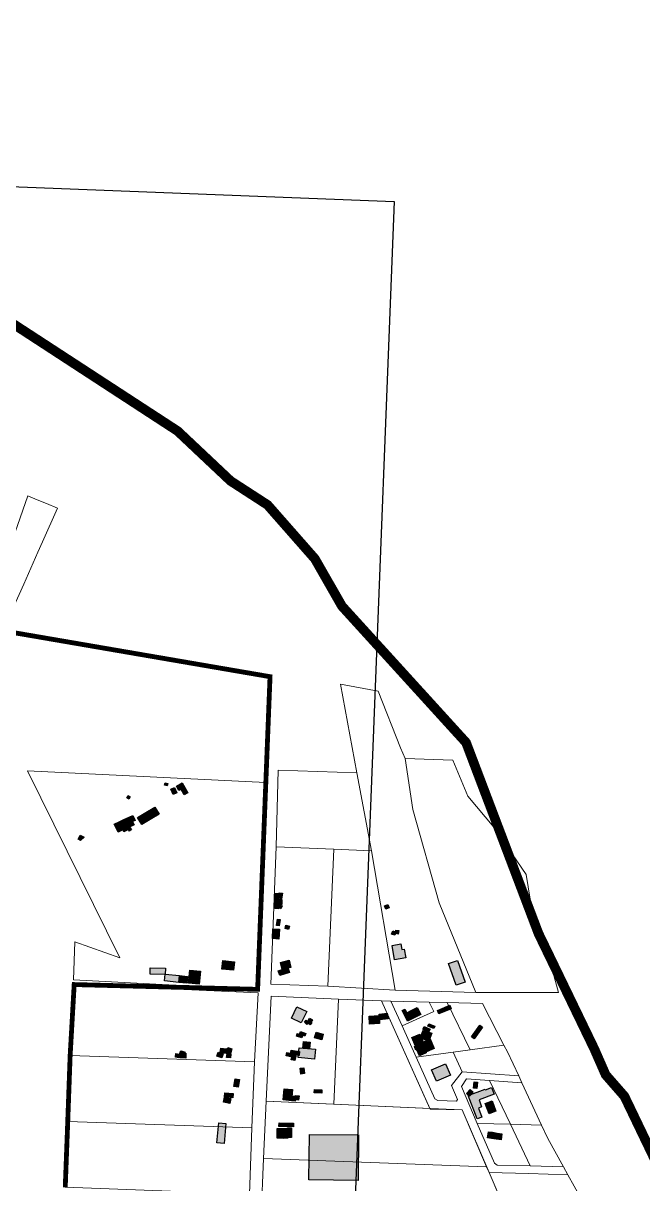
# Model space of a CAD drawing. Header units: millimetres. Extents: x -71 to 10084, y -63 to 6230.
# Drawn here: x 6614 to 7258, y 2720 to 3927 of the extents above; entities that cross this region are included whole.
import ezdxf

# ---------------------------------------------------------------- set-up
doc = ezdxf.new("R2010")
doc.units = ezdxf.units.MM
doc.layers.add('0 Límite subáreas', color=1, linetype='Continuous')
doc.layers.add('Edificaciones Pilar', color=50, linetype='Continuous')
doc.layers.add('01. Manzanas Esc. Urbana', color=254, linetype='Continuous', lineweight=5, true_color=0xcccccc)
doc.layers.add('01. Parcelas Esc. Urbana', color=8, linetype='Continuous', lineweight=5, true_color=0x808080)
doc.layers.add('01. Radios urbanos Esc. Urbana', color=1, linetype='Continuous', true_color=0xff0000)

msp = doc.modelspace()

# ---------------------------------------------------------------- hatches: boundary and pattern name
at = {"layer": 'Edificaciones Pilar', "transparency": 33554559}
for points in [[(6763.8, 3133.7), (6760.9, 3134.5), (6761.6, 3137), (6764.5, 3136.1), (6763.8, 3133.7)], [(6773.8, 3126.6), (6770, 3124.9), (6767.6, 3130.3), (6771.5, 3132), (6773.8, 3126.6)], [(6782.1, 3132.2), (6775.9, 3128.8), (6773.4, 3133.4), (6779.5, 3136.8), (6782.1, 3132.2)], [(6785.2, 3126.6), (6781.3, 3124.4), (6778.2, 3130), (6782.1, 3132.2), (6785.2, 3126.6)], [(6723.8, 3120), (6721.8, 3121.2), (6723.3, 3123.6), (6725.3, 3122.4), (6723.8, 3120)], [(6729.3, 3093.4), (6722.7, 3090.2), (6718.7, 3098.7), (6727.9, 3103.1), (6730.4, 3097.8), (6727.8, 3096.6), (6729.3, 3093.4)], [(6746.1, 3098.7), (6737.5, 3093.5), (6733, 3100.9), (6741.6, 3106.1), (6746.1, 3098.7)], [(6755.3, 3104.3), (6746.1, 3098.7), (6741.6, 3106.1), (6750.8, 3111.7), (6755.3, 3104.3)], [(6717.7, 3087.9), (6712.8, 3085.5), (6708.8, 3094), (6713.7, 3096.4), (6717.7, 3087.9)], [(6723.6, 3088.3), (6718.7, 3085.9), (6713.7, 3096.4), (6718.7, 3098.7), (6723.6, 3088.3)], [(6726.7, 3088.4), (6724.7, 3086.7), (6722.6, 3089.3), (6724.6, 3091), (6726.7, 3088.4)], [(6673.7, 3077.1), (6671.3, 3078.3), (6673.4, 3082.4), (6677.6, 3080.3), (6673.7, 3077.1)], [(6879.5, 3021.7), (6879.4, 3015.5), (6875.9, 3015.6), (6876, 3021.8), (6879.5, 3021.7)], [(6883.7, 3022.1), (6882.7, 3016.3), (6879.2, 3016.9), (6880.2, 3022.7), (6883.7, 3022.1)], [(6879.4, 3015.5), (6879.2, 3006.1), (6875.7, 3006.2), (6875.9, 3015.6), (6879.4, 3015.5)], [(6882.1, 3005.9), (6878.8, 3007.2), (6879.9, 3010.2), (6883.2, 3009), (6882.1, 3005.9)], [(6882.9, 3010.3), (6879.6, 3010.3), (6879.6, 3015.8), (6882.9, 3015.8), (6882.9, 3010.3)], [(6991.1, 3005.5), (6989.7, 3009), (6993, 3010.4), (6994.4, 3006.8), (6991.1, 3005.5)], [(6881.1, 2995), (6880.3, 2988.3), (6877.4, 2988.7), (6878.3, 2995.3), (6881.1, 2995)], [(6880, 2974.5), (6873.1, 2975), (6873.7, 2985.1), (6880.6, 2984.7), (6880, 2974.5)], [(6889.9, 2984.6), (6886.3, 2985.6), (6887.2, 2988.9), (6890.8, 2987.9), (6889.9, 2984.6)], [(7000.4, 2978.4), (6997, 2979.7), (6998.3, 2982.9), (7001.6, 2981.6), (7000.4, 2978.4)], [(7004, 2979.6), (7000.8, 2980.2), (7001.5, 2983.9), (7004.7, 2983.3), (7004, 2979.6)], [(7011.8, 2955), (7000, 2953), (6997.6, 2967.9), (7006.6, 2969.4), (7007.6, 2963.7), (7010.3, 2964.1), (7011.8, 2955)], [(6761.8, 2937.5), (6746, 2937.9), (6746.2, 2944.5), (6762, 2944.1), (6761.8, 2937.5)], [(6832.8, 2942), (6820.7, 2943.3), (6821.7, 2952.1), (6833.8, 2950.8), (6832.8, 2942)], [(6890.9, 2939.9), (6881, 2936.5), (6879.3, 2941.6), (6889.1, 2945), (6890.9, 2939.9)], [(6892.4, 2945), (6883.2, 2942.8), (6881.5, 2950.3), (6890.6, 2952.5), (6892.4, 2945)], [(7073.4, 2929.7), (7064.1, 2926.4), (7056.2, 2949), (7065.5, 2952.3), (7073.4, 2929.7)], [(6776, 2929.5), (6761, 2931.1), (6761.8, 2938.1), (6776.7, 2936.5), (6776, 2929.5)], [(6784.3, 2928.7), (6776, 2929.5), (6776.7, 2936.5), (6785, 2935.7), (6784.3, 2928.7)], [(6797.1, 2927.5), (6785.8, 2928.7), (6787.2, 2942.2), (6798.5, 2941.1), (6797.1, 2927.5)], [(6903.2, 2887.4), (6893.1, 2892.3), (6898.6, 2904), (6908.8, 2899.1), (6903.2, 2887.4)], [(6993.5, 2891.7), (6985, 2890.4), (6984.1, 2896.3), (6992.6, 2897.6), (6993.5, 2891.7)], [(7016.9, 2899.9), (7020.5, 2892.5), (7013.7, 2889.2), (7008.2, 2900.4), (7010.9, 2901.7), (7012.8, 2897.8), (7016.9, 2899.9)], [(7027.4, 2895.9), (7020.5, 2892.5), (7016.9, 2899.9), (7023.8, 2903.2), (7027.4, 2895.9)], [(7046.2, 2896.6), (7044.7, 2900.3), (7057.5, 2905.6), (7059, 2901.9), (7046.2, 2896.6)], [(6908.9, 2885.8), (6906.4, 2888.1), (6908.4, 2890.3), (6910.9, 2887.9), (6908.9, 2885.8)], [(6912.5, 2885.4), (6909.7, 2887.3), (6911.3, 2889.6), (6914.1, 2887.8), (6912.5, 2885.4)], [(6912.8, 2887.4), (6910, 2889.1), (6911.9, 2892.2), (6914.7, 2890.4), (6912.8, 2887.4)], [(6984.6, 2886.6), (6974.1, 2886.1), (6973.7, 2894.4), (6984.2, 2894.9), (6984.6, 2886.6)], [(7040.9, 2881.5), (7034.7, 2883.9), (7035.7, 2886.5), (7041.9, 2884.1), (7040.9, 2881.5)], [(7082.9, 2870.9), (7080.2, 2873), (7088.9, 2884.9), (7091.7, 2882.9), (7082.9, 2870.9)], [(6903.7, 2871.7), (6898.1, 2873.5), (6899, 2876.2), (6904.5, 2874.4), (6903.7, 2871.7)], [(6906.8, 2873.5), (6901.3, 2875.6), (6902.4, 2878.3), (6907.9, 2876.2), (6906.8, 2873.5)], [(6924.4, 2869.7), (6916.9, 2871.8), (6918.5, 2877.6), (6926, 2875.6), (6924.4, 2869.7)], [(7030.3, 2866.9), (7021.8, 2863.3), (7018.1, 2872.1), (7026.6, 2875.7), (7030.3, 2866.9)], [(7026.9, 2871.4), (7030, 2879.9), (7038.9, 2876.7), (7035.9, 2868.2), (7026.9, 2871.4)], [(7035.8, 2877.9), (7029.7, 2880.7), (7031.1, 2883.7), (7037.2, 2880.9), (7035.8, 2877.9)], [(6825, 2855.5), (6818.7, 2856.4), (6819.4, 2861.2), (6825.6, 2860.3), (6825, 2855.5)], [(6829.5, 2855.3), (6825.3, 2856.7), (6826.9, 2861.6), (6831.1, 2860.2), (6829.5, 2855.3)], [(6916.9, 2849.8), (6899.9, 2851.3), (6900.9, 2861.4), (6917.8, 2859.9), (6916.9, 2849.8)], [(6911.7, 2860.5), (6904.8, 2861.1), (6905.4, 2867.9), (6912.3, 2867.2), (6911.7, 2860.5)], [(7033.1, 2856.1), (7026.1, 2853.2), (7023.4, 2859.5), (7022.4, 2859.1), (7020.8, 2862.9), (7028.8, 2866.3), (7033.1, 2856.1)], [(7041.5, 2860.8), (7033.4, 2857.3), (7029.1, 2867), (7037.2, 2870.6), (7041.5, 2860.8)], [(6776, 2851), (6772.3, 2851.6), (6772.9, 2855.5), (6776.7, 2854.8), (6776, 2851)], [(6779.5, 2854.1), (6776.8, 2856.9), (6778.2, 2858.3), (6782.4, 2856.9), (6779.5, 2854.1)], [(6783, 2850.7), (6776.9, 2850.9), (6777, 2855.9), (6783.1, 2855.7), (6783, 2850.7)], [(6820.6, 2850.9), (6815.4, 2852.6), (6816.8, 2856.8), (6821.9, 2855.1), (6820.6, 2850.9)], [(6829.5, 2851), (6825.6, 2851.5), (6826.1, 2855.4), (6830, 2854.9), (6829.5, 2851)], [(6897.1, 2851.1), (6887.5, 2853.2), (6888.3, 2856.7), (6897.9, 2854.6), (6897.1, 2851.1)], [(6900.9, 2853.6), (6892.1, 2854.9), (6892.7, 2858.9), (6901.5, 2857.6), (6900.9, 2853.6)], [(6896.5, 2848.1), (6892.5, 2849), (6893.2, 2852), (6897.1, 2851.1), (6896.5, 2848.1)], [(6906, 2840.7), (6906.6, 2834.6), (6902.7, 2834.2), (6902.1, 2840.3), (6906, 2840.7)], [(7058.2, 2832.9), (7043.7, 2826.6), (7038.5, 2838.5), (7053, 2844.8), (7058.2, 2832.9)], [(6839.1, 2828.4), (6837.4, 2820.4), (6832.9, 2821.3), (6834.5, 2829.3), (6839.1, 2828.4)], [(7086.3, 2825.6), (7085.7, 2819.3), (7082.3, 2819.6), (7082.9, 2826), (7086.3, 2825.6)], [(6823.2, 2810.3), (6823.6, 2814.7), (6832.5, 2813.8), (6832.1, 2809.4), (6823.2, 2810.3)], [(6892.9, 2806.2), (6884.2, 2807.2), (6885.5, 2818.9), (6894.2, 2818), (6892.9, 2806.2)], [(6900.9, 2811.4), (6900.2, 2806.9), (6896.7, 2807.4), (6897.3, 2811.9), (6900.9, 2811.4)], [(6924.5, 2814.2), (6916.7, 2814.5), (6916.8, 2818), (6924.7, 2817.7), (6924.5, 2814.2)], [(7078, 2811.3), (7074.9, 2814.1), (7078.7, 2818.2), (7081.8, 2815.3), (7078, 2811.3)], [(7090.9, 2789.3), (7085.9, 2787.5), (7076.8, 2811.9), (7094.3, 2818.5), (7094.6, 2817.7), (7101.1, 2820.1), (7103.7, 2813.2), (7088, 2807.3), (7090.7, 2800), (7087.4, 2798.7), (7090.9, 2789.3)], [(6828.9, 2803.5), (6822.3, 2804.8), (6823.3, 2810.1), (6830, 2808.8), (6828.9, 2803.5)], [(6896.8, 2805.8), (6892.9, 2806.2), (6893.4, 2811.4), (6897.4, 2811), (6896.8, 2805.8)], [(7105.6, 2795.6), (7098.4, 2792.9), (7094.3, 2803.6), (7101.5, 2806.3), (7105.6, 2795.6)], [(6823, 2762.1), (6815.5, 2762.8), (6817.3, 2783.4), (6824.7, 2782.8), (6823, 2762.1)], [(6885.1, 2777.4), (6885, 2767.3), (6878, 2767.4), (6878.1, 2777.5), (6885.1, 2777.4)], [(6895, 2779.4), (6880, 2779.5), (6880.1, 2783.3), (6895, 2783.1), (6895, 2779.4)], [(6889.1, 2767.4), (6885.1, 2767.3), (6885, 2777.5), (6889, 2777.5), (6889.1, 2767.4)], [(6892.9, 2778.3), (6893.1, 2768.3), (6889.1, 2768.2), (6888.9, 2778.2), (6892.9, 2778.3)], [(6962.2, 2723.6), (6911.2, 2724.1), (6911.6, 2771.3), (6962.6, 2770.8), (6962.2, 2723.6)], [(7101.1, 2767.3), (7096.8, 2767.9), (7097.8, 2774.2), (7102.1, 2773.6), (7101.1, 2767.3)], [(7105.8, 2766.5), (7101.1, 2767.3), (7102.1, 2773.6), (7106.7, 2772.8), (7105.8, 2766.5)], [(7110.9, 2765.7), (7105.8, 2766.5), (7106.7, 2772.8), (7111.8, 2772.1), (7110.9, 2765.7)]]:
    msp.add_hatch(color=256, dxfattribs=at).paths.add_polyline_path(points, flags=0)

# ---------------------------------------------------------------- linework, layer by layer
at = {"layer": '0 Límite subáreas', "linetype": 'Continuous'}
msp.add_lwpolyline([(6103.3, 2706.9), (6222.8, 3374.1), (6291.8, 3581.6), (6299.2, 3768.7), (6999.8, 3741.2), (6953.3, 2554.6), (6652.5, 2569.9), (6103.3, 2706.9)], dxfattribs=at)
at = {"layer": '0 Límite subáreas', "linetype": 'Continuous', "const_width": 5}
msp.add_lwpolyline([(6657.8, 2716.4), (6660.4, 2784.9), (6662.9, 2853.5), (6667.1, 2927.2), (6857.8, 2922.2), (6870.7, 3247.3), (6596.6, 3294.4), (6520.1, 3122.5), (6482.5, 2195.9)], dxfattribs=at)
at = {"layer": '01. Manzanas Esc. Urbana', "linetype": 'Continuous', "flags": 128}
for points in [[(6628.6, 3431.3), (6638.3, 3427.2), (6649.8, 3422.4), (6634.3, 3387.6), (6629.4, 3376.6), (6624.5, 3365.6), (6619.6, 3354.6), (6614.7, 3343.6), (6609.8, 3332.6), (6600, 3310.4), (6592.9, 3311.5), (6585.1, 3312.7), (6577.1, 3314), (6586.3, 3340.6), (6590.2, 3352), (6594.1, 3363.4), (6598, 3374.7), (6601.9, 3386), (6605.8, 3397.4), (6618.8, 3435.3), (6628.6, 3431.3)], [(7091.6, 2907.4), (7113.9, 2864.3), (7117.7, 2857.1), (7129.2, 2832.3), (7132.6, 2825), (7153, 2781.1), (7159.4, 2767.3), (7175.8, 2737.7), (7180.3, 2729.5), (7200, 2693.9), (7156.8, 2695), (7113.7, 2696.2), (7098.4, 2731.7), (7070.3, 2796.9), (7037.2, 2797.8), (6986.5, 2910.2), (6996.4, 2910), (7036.3, 2908.9), (7054.9, 2908.4), (7091.6, 2907.4)]]:
    msp.add_lwpolyline(points, close=True, dxfattribs=at)
at = {"layer": '01. Parcelas Esc. Urbana', "linetype": 'Continuous', "flags": 128}
for points in [[(7000.7, 2921.2), (6976.2, 3066.4), (6961.1, 3147.2), (6943.9, 3239.5), (6983.1, 3232.3), (7006.5, 3173.3), (7011.1, 3162.3), (7019.3, 3109.1), (7046.5, 3012.2), (7084.5, 2919.1), (7000.7, 2921.2)], [(7000.7, 2921.2), (6976.2, 3066.4), (6961.1, 3147.2), (6943.9, 3239.5), (6983.1, 3232.3), (7006.5, 3173.3), (7011.1, 3162.3), (7019.3, 3109.1), (7046.5, 3012.2), (7084.5, 2919.1), (7000.7, 2921.2)], [(7084.5, 2919.1), (7046.5, 3012.2), (7019.3, 3109.1), (7011.1, 3162.3), (7060.6, 3160.6), (7076.4, 3123.2), (7103.5, 3090.9), (7136.9, 3041.6), (7145.4, 2990.3), (7155.8, 2973.4), (7170.7, 2919), (7084.5, 2919.1)], [(7084.5, 2919.1), (7046.5, 3012.2), (7019.3, 3109.1), (7011.1, 3162.3), (7060.6, 3160.6), (7076.4, 3123.2), (7103.5, 3090.9), (7136.9, 3041.6), (7145.4, 2990.3), (7155.8, 2973.4), (7170.7, 2919), (7084.5, 2919.1)], [(6857.8, 2922.2), (6666.4, 2932.2), (6667.8, 2971.6), (6714.6, 2955), (6618.4, 3149.5), (6866.3, 3137.3), (6857.8, 2922.2)], [(6857.8, 2922.2), (6666.4, 2932.2), (6667.8, 2971.6), (6714.6, 2955), (6618.4, 3149.5), (6866.3, 3137.3), (6857.8, 2922.2)], [(6976.2, 3066.4), (6936.9, 3068.1), (6877.1, 3070.4), (6879.2, 3150.1), (6961.1, 3147.2), (6976.2, 3066.4)], [(6976.2, 3066.4), (6936.9, 3068.1), (6877.1, 3070.4), (6879.2, 3150.1), (6961.1, 3147.2), (6976.2, 3066.4)], [(6930.9, 2925.5), (6871.5, 2927.6), (6877.1, 3070.4), (6936.9, 3068.1), (6930.9, 2925.5)], [(6930.9, 2925.5), (6871.5, 2927.6), (6877.1, 3070.4), (6936.9, 3068.1), (6930.9, 2925.5)], [(7000.7, 2921.2), (6930.9, 2925.5), (6936.9, 3068.1), (6976.2, 3066.4), (7000.7, 2921.2)], [(7000.7, 2921.2), (6930.9, 2925.5), (6936.9, 3068.1), (6976.2, 3066.4), (7000.7, 2921.2)], [(6667.1, 2927.2), (6858.5, 2918.6), (6854.4, 2846.8), (6662.9, 2853.5), (6667.1, 2927.2)], [(6667.1, 2927.2), (6858.5, 2918.6), (6854.4, 2846.8), (6662.9, 2853.5), (6667.1, 2927.2)], [(6941.9, 2912.1), (6937.2, 2802.7), (6866.6, 2805.8), (6872, 2915), (6941.9, 2912.1)], [(6941.9, 2912.1), (6937.2, 2802.7), (6866.6, 2805.8), (6872, 2915), (6941.9, 2912.1)], [(6986.5, 2910.2), (7036.9, 2798.5), (6937.2, 2802.7), (6941.9, 2912.1), (6986.5, 2910.2)], [(6986.5, 2910.2), (7036.9, 2798.5), (6937.2, 2802.7), (6941.9, 2912.1), (6986.5, 2910.2)], [(6996.4, 2910), (7007.9, 2884.4), (7022.7, 2851.6), (7042.2, 2808.3), (7045, 2806.5), (7064.5, 2806), (7065.7, 2807.7), (7059.4, 2822.3), (7070.4, 2836.4), (7129.2, 2832.3), (7132.6, 2825), (7099, 2827.4), (7074.9, 2829.1), (7069.6, 2821.2), (7086.2, 2782.8), (7104.1, 2741.5), (7106.8, 2739.5), (7141.2, 2738.6), (7175.8, 2737.7), (7180.3, 2729.5), (7139.3, 2730.6), (7098.4, 2731.7), (7070.3, 2796.9), (7036.9, 2798.5), (6986.5, 2910.2), (6996.4, 2910)], [(6996.4, 2910), (7007.9, 2884.4), (7022.7, 2851.6), (7042.2, 2808.3), (7045, 2806.5), (7064.5, 2806), (7065.7, 2807.7), (7059.4, 2822.3), (7070.4, 2836.4), (7129.2, 2832.3), (7132.6, 2825), (7099, 2827.4), (7074.9, 2829.1), (7069.6, 2821.2), (7086.2, 2782.8), (7104.1, 2741.5), (7106.8, 2739.5), (7141.2, 2738.6), (7175.8, 2737.7), (7180.3, 2729.5), (7139.3, 2730.6), (7098.4, 2731.7), (7070.3, 2796.9), (7036.9, 2798.5), (6986.5, 2910.2), (6996.4, 2910)], [(7007.9, 2884.4), (6996.4, 2910), (7036.3, 2908.9), (7041.1, 2899.2), (7007.9, 2884.4)], [(7007.9, 2884.4), (6996.4, 2910), (7036.3, 2908.9), (7041.1, 2899.2), (7007.9, 2884.4)], [(7054.9, 2908.4), (7078.7, 2859.4), (7061, 2856.9), (7022.7, 2851.6), (7007.9, 2884.4), (7041.1, 2899.2), (7036.3, 2908.9), (7054.9, 2908.4)], [(7054.9, 2908.4), (7078.7, 2859.4), (7061, 2856.9), (7022.7, 2851.6), (7007.9, 2884.4), (7041.1, 2899.2), (7036.3, 2908.9), (7054.9, 2908.4)], [(7078.7, 2859.4), (7054.9, 2908.4), (7091.6, 2907.4), (7113.9, 2864.3), (7078.7, 2859.4)], [(7078.7, 2859.4), (7054.9, 2908.4), (7091.6, 2907.4), (7113.9, 2864.3), (7078.7, 2859.4)], [(7113.9, 2864.3), (7117.7, 2857.1), (7129.2, 2832.3), (7070.4, 2836.4), (7061, 2856.9), (7078.7, 2859.4), (7113.9, 2864.3)], [(7113.9, 2864.3), (7117.7, 2857.1), (7129.2, 2832.3), (7070.4, 2836.4), (7061, 2856.9), (7078.7, 2859.4), (7113.9, 2864.3)], [(6662.9, 2853.5), (6854.4, 2846.8), (6851.9, 2778.1), (6660.4, 2784.9), (6662.9, 2853.5)], [(6662.9, 2853.5), (6854.4, 2846.8), (6851.9, 2778.1), (6660.4, 2784.9), (6662.9, 2853.5)], [(7061, 2856.9), (7070.4, 2836.4), (7059.4, 2822.3), (7065.7, 2807.7), (7064.5, 2806), (7045, 2806.5), (7042.2, 2808.3), (7022.7, 2851.6), (7061, 2856.9)], [(7061, 2856.9), (7070.4, 2836.4), (7059.4, 2822.3), (7065.7, 2807.7), (7064.5, 2806), (7045, 2806.5), (7042.2, 2808.3), (7022.7, 2851.6), (7061, 2856.9)], [(7099, 2827.4), (7120.6, 2782), (7086.2, 2782.8), (7069.6, 2821.2), (7074.9, 2829.1), (7099, 2827.4)], [(7099, 2827.4), (7120.6, 2782), (7086.2, 2782.8), (7069.6, 2821.2), (7074.9, 2829.1), (7099, 2827.4)], [(7132.6, 2825), (7153, 2781.1), (7120.6, 2782), (7099, 2827.4), (7132.6, 2825)], [(7132.6, 2825), (7153, 2781.1), (7120.6, 2782), (7099, 2827.4), (7132.6, 2825)], [(6866.6, 2805.8), (7037.6, 2798.4), (7070.3, 2796.9), (7095.9, 2737.6), (6863.9, 2746.4), (6866.6, 2805.8)], [(6866.6, 2805.8), (7037.6, 2798.4), (7070.3, 2796.9), (7095.9, 2737.6), (6863.9, 2746.4), (6866.6, 2805.8)], [(6660.4, 2784.9), (6851.9, 2778.1), (6849.3, 2709.3), (6657.8, 2716.4), (6660.4, 2784.9)], [(6660.4, 2784.9), (6851.9, 2778.1), (6849.3, 2709.3), (6657.8, 2716.4), (6660.4, 2784.9)], [(7120.6, 2782), (7141.2, 2738.6), (7106.8, 2739.5), (7104.1, 2741.5), (7086.2, 2782.8), (7120.6, 2782)], [(7120.6, 2782), (7141.2, 2738.6), (7106.8, 2739.5), (7104.1, 2741.5), (7086.2, 2782.8), (7120.6, 2782)], [(6863.9, 2746.4), (7095.9, 2737.6), (7098.4, 2731.7), (7121.9, 2677.5), (6861.6, 2686.9), (6863.9, 2746.4)], [(6863.9, 2746.4), (7095.9, 2737.6), (7098.4, 2731.7), (7121.9, 2677.5), (6861.6, 2686.9), (6863.9, 2746.4)]]:
    msp.add_lwpolyline(points, close=True, dxfattribs=at)
at = {"layer": '01. Radios urbanos Esc. Urbana', "linetype": 'Continuous', "const_width": 10, "flags": 128}
msp.add_lwpolyline([(5614.7, 3941.3), (5695, 3914.1), (5759.4, 3863.3), (5910.7, 3855.2), (6187.7, 3810.1), (6266.7, 3785), (6448, 3715.6), (6774.6, 3502.7), (6829.7, 3450.8), (6868.1, 3425.9), (6917.3, 3369.9), (6945.5, 3320.6), (7074.5, 3178.8), (7149.8, 2980.3), (7207.8, 2860.3), (7219.6, 2833.4), (7239.1, 2811.1), (7270.9, 2744.9)], dxfattribs=at)
at = {"layer": 'Edificaciones Pilar', "linetype": 'Continuous', "flags": 128}
for points in [[(6763.8, 3133.7), (6760.9, 3134.5), (6761.6, 3137), (6764.5, 3136.1), (6763.8, 3133.7)], [(6773.8, 3126.6), (6770, 3124.9), (6767.6, 3130.3), (6771.5, 3132), (6773.8, 3126.6)], [(6782.1, 3132.2), (6775.9, 3128.8), (6773.4, 3133.4), (6779.5, 3136.8), (6782.1, 3132.2)], [(6785.2, 3126.6), (6781.3, 3124.4), (6778.2, 3130), (6782.1, 3132.2), (6785.2, 3126.6)], [(6723.8, 3120), (6721.8, 3121.2), (6723.3, 3123.6), (6725.3, 3122.4), (6723.8, 3120)], [(6729.3, 3093.4), (6722.7, 3090.2), (6718.7, 3098.7), (6727.9, 3103.1), (6730.4, 3097.8), (6727.8, 3096.6), (6729.3, 3093.4)], [(6746.1, 3098.7), (6737.5, 3093.5), (6733, 3100.9), (6741.6, 3106.1), (6746.1, 3098.7)], [(6755.3, 3104.3), (6746.1, 3098.7), (6741.6, 3106.1), (6750.8, 3111.7), (6755.3, 3104.3)], [(6717.7, 3087.9), (6712.8, 3085.5), (6708.8, 3094), (6713.7, 3096.4), (6717.7, 3087.9)], [(6723.6, 3088.3), (6718.7, 3085.9), (6713.7, 3096.4), (6718.7, 3098.7), (6723.6, 3088.3)], [(6726.7, 3088.4), (6724.7, 3086.7), (6722.6, 3089.3), (6724.6, 3091), (6726.7, 3088.4)], [(6673.7, 3077.1), (6671.3, 3078.3), (6673.4, 3082.4), (6677.6, 3080.3), (6673.7, 3077.1)], [(6879.5, 3021.7), (6879.4, 3015.5), (6875.9, 3015.6), (6876, 3021.8), (6879.5, 3021.7)], [(6883.7, 3022.1), (6882.7, 3016.3), (6879.2, 3016.9), (6880.2, 3022.7), (6883.7, 3022.1)], [(6879.4, 3015.5), (6879.2, 3006.1), (6875.7, 3006.2), (6875.9, 3015.6), (6879.4, 3015.5)], [(6882.1, 3005.9), (6878.8, 3007.2), (6879.9, 3010.2), (6883.2, 3009), (6882.1, 3005.9)], [(6882.9, 3010.3), (6879.6, 3010.3), (6879.6, 3015.8), (6882.9, 3015.8), (6882.9, 3010.3)], [(6991.1, 3005.5), (6989.7, 3009), (6993, 3010.4), (6994.4, 3006.8), (6991.1, 3005.5)], [(6881.1, 2995), (6880.3, 2988.3), (6877.4, 2988.7), (6878.3, 2995.3), (6881.1, 2995)], [(6880, 2974.5), (6873.1, 2975), (6873.7, 2985.1), (6880.6, 2984.7), (6880, 2974.5)], [(6889.9, 2984.6), (6886.3, 2985.6), (6887.2, 2988.9), (6890.8, 2987.9), (6889.9, 2984.6)], [(7000.4, 2978.4), (6997, 2979.7), (6998.3, 2982.9), (7001.6, 2981.6), (7000.4, 2978.4)], [(7004, 2979.6), (7000.8, 2980.2), (7001.5, 2983.9), (7004.7, 2983.3), (7004, 2979.6)], [(7011.8, 2955), (7000, 2953), (6997.6, 2967.9), (7006.6, 2969.4), (7007.6, 2963.7), (7010.3, 2964.1), (7011.8, 2955)], [(6761.8, 2937.5), (6746, 2937.9), (6746.2, 2944.5), (6762, 2944.1), (6761.8, 2937.5)], [(6832.8, 2942), (6820.7, 2943.3), (6821.7, 2952.1), (6833.8, 2950.8), (6832.8, 2942)], [(6890.9, 2939.9), (6881, 2936.5), (6879.3, 2941.6), (6889.1, 2945), (6890.9, 2939.9)], [(6892.4, 2945), (6883.2, 2942.8), (6881.5, 2950.3), (6890.6, 2952.5), (6892.4, 2945)], [(7073.4, 2929.7), (7064.1, 2926.4), (7056.2, 2949), (7065.5, 2952.3), (7073.4, 2929.7)], [(6776, 2929.5), (6761, 2931.1), (6761.8, 2938.1), (6776.7, 2936.5), (6776, 2929.5)], [(6784.3, 2928.7), (6776, 2929.5), (6776.7, 2936.5), (6785, 2935.7), (6784.3, 2928.7)], [(6797.1, 2927.5), (6785.8, 2928.7), (6787.2, 2942.2), (6798.5, 2941.1), (6797.1, 2927.5)], [(6903.2, 2887.4), (6893.1, 2892.3), (6898.6, 2904), (6908.8, 2899.1), (6903.2, 2887.4)], [(6993.5, 2891.7), (6985, 2890.4), (6984.1, 2896.3), (6992.6, 2897.6), (6993.5, 2891.7)], [(7016.9, 2899.9), (7020.5, 2892.5), (7013.7, 2889.2), (7008.2, 2900.4), (7010.9, 2901.7), (7012.8, 2897.8), (7016.9, 2899.9)], [(7027.4, 2895.9), (7020.5, 2892.5), (7016.9, 2899.9), (7023.8, 2903.2), (7027.4, 2895.9)], [(7046.2, 2896.6), (7044.7, 2900.3), (7057.5, 2905.6), (7059, 2901.9), (7046.2, 2896.6)], [(6908.9, 2885.8), (6906.4, 2888.1), (6908.4, 2890.3), (6910.9, 2887.9), (6908.9, 2885.8)], [(6912.5, 2885.4), (6909.7, 2887.3), (6911.3, 2889.6), (6914.1, 2887.8), (6912.5, 2885.4)], [(6912.8, 2887.4), (6910, 2889.1), (6911.9, 2892.2), (6914.7, 2890.4), (6912.8, 2887.4)], [(6984.6, 2886.6), (6974.1, 2886.1), (6973.7, 2894.4), (6984.2, 2894.9), (6984.6, 2886.6)], [(7040.9, 2881.5), (7034.7, 2883.9), (7035.7, 2886.5), (7041.9, 2884.1), (7040.9, 2881.5)], [(7082.9, 2870.9), (7080.2, 2873), (7088.9, 2884.9), (7091.7, 2882.9), (7082.9, 2870.9)], [(6903.7, 2871.7), (6898.1, 2873.5), (6899, 2876.2), (6904.5, 2874.4), (6903.7, 2871.7)], [(6906.8, 2873.5), (6901.3, 2875.6), (6902.4, 2878.3), (6907.9, 2876.2), (6906.8, 2873.5)], [(6924.4, 2869.7), (6916.9, 2871.8), (6918.5, 2877.6), (6926, 2875.6), (6924.4, 2869.7)], [(7030.3, 2866.9), (7021.8, 2863.3), (7018.1, 2872.1), (7026.6, 2875.7), (7030.3, 2866.9)], [(7026.9, 2871.4), (7030, 2879.9), (7038.9, 2876.7), (7035.9, 2868.2), (7026.9, 2871.4)], [(7035.8, 2877.9), (7029.7, 2880.7), (7031.1, 2883.7), (7037.2, 2880.9), (7035.8, 2877.9)], [(6825, 2855.5), (6818.7, 2856.4), (6819.4, 2861.2), (6825.6, 2860.3), (6825, 2855.5)], [(6829.5, 2855.3), (6825.3, 2856.7), (6826.9, 2861.6), (6831.1, 2860.2), (6829.5, 2855.3)], [(6916.9, 2849.8), (6899.9, 2851.3), (6900.9, 2861.4), (6917.8, 2859.9), (6916.9, 2849.8)], [(6911.7, 2860.5), (6904.8, 2861.1), (6905.4, 2867.9), (6912.3, 2867.2), (6911.7, 2860.5)], [(7033.1, 2856.1), (7026.1, 2853.2), (7023.4, 2859.5), (7022.4, 2859.1), (7020.8, 2862.9), (7028.8, 2866.3), (7033.1, 2856.1)], [(7041.5, 2860.8), (7033.4, 2857.3), (7029.1, 2867), (7037.2, 2870.6), (7041.5, 2860.8)], [(6776, 2851), (6772.3, 2851.6), (6772.9, 2855.5), (6776.7, 2854.8), (6776, 2851)], [(6779.5, 2854.1), (6776.8, 2856.9), (6778.2, 2858.3), (6782.4, 2856.9), (6779.5, 2854.1)], [(6783, 2850.7), (6776.9, 2850.9), (6777, 2855.9), (6783.1, 2855.7), (6783, 2850.7)], [(6820.6, 2850.9), (6815.4, 2852.6), (6816.8, 2856.8), (6821.9, 2855.1), (6820.6, 2850.9)], [(6829.5, 2851), (6825.6, 2851.5), (6826.1, 2855.4), (6830, 2854.9), (6829.5, 2851)], [(6897.1, 2851.1), (6887.5, 2853.2), (6888.3, 2856.7), (6897.9, 2854.6), (6897.1, 2851.1)], [(6900.9, 2853.6), (6892.1, 2854.9), (6892.7, 2858.9), (6901.5, 2857.6), (6900.9, 2853.6)], [(6896.5, 2848.1), (6892.5, 2849), (6893.2, 2852), (6897.1, 2851.1), (6896.5, 2848.1)], [(6906, 2840.7), (6906.6, 2834.6), (6902.7, 2834.2), (6902.1, 2840.3), (6906, 2840.7)], [(7058.2, 2832.9), (7043.7, 2826.6), (7038.5, 2838.5), (7053, 2844.8), (7058.2, 2832.9)], [(6839.1, 2828.4), (6837.4, 2820.4), (6832.9, 2821.3), (6834.5, 2829.3), (6839.1, 2828.4)], [(7086.3, 2825.6), (7085.7, 2819.3), (7082.3, 2819.6), (7082.9, 2826), (7086.3, 2825.6)], [(6823.2, 2810.3), (6823.6, 2814.7), (6832.5, 2813.8), (6832.1, 2809.4), (6823.2, 2810.3)], [(6892.9, 2806.2), (6884.2, 2807.2), (6885.5, 2818.9), (6894.2, 2818), (6892.9, 2806.2)], [(6900.9, 2811.4), (6900.2, 2806.9), (6896.7, 2807.4), (6897.3, 2811.9), (6900.9, 2811.4)], [(6924.5, 2814.2), (6916.7, 2814.5), (6916.8, 2818), (6924.7, 2817.7), (6924.5, 2814.2)], [(7078, 2811.3), (7074.9, 2814.1), (7078.7, 2818.2), (7081.8, 2815.3), (7078, 2811.3)], [(7090.9, 2789.3), (7085.9, 2787.5), (7076.8, 2811.9), (7094.3, 2818.5), (7094.6, 2817.7), (7101.1, 2820.1), (7103.7, 2813.2), (7088, 2807.3), (7090.7, 2800), (7087.4, 2798.7), (7090.9, 2789.3)], [(6828.9, 2803.5), (6822.3, 2804.8), (6823.3, 2810.1), (6830, 2808.8), (6828.9, 2803.5)], [(6896.8, 2805.8), (6892.9, 2806.2), (6893.4, 2811.4), (6897.4, 2811), (6896.8, 2805.8)], [(7105.6, 2795.6), (7098.4, 2792.9), (7094.3, 2803.6), (7101.5, 2806.3), (7105.6, 2795.6)], [(6823, 2762.1), (6815.5, 2762.8), (6817.3, 2783.4), (6824.7, 2782.8), (6823, 2762.1)], [(6885.1, 2777.4), (6885, 2767.3), (6878, 2767.4), (6878.1, 2777.5), (6885.1, 2777.4)], [(6895, 2779.4), (6880, 2779.5), (6880.1, 2783.3), (6895, 2783.1), (6895, 2779.4)], [(6889.1, 2767.4), (6885.1, 2767.3), (6885, 2777.5), (6889, 2777.5), (6889.1, 2767.4)], [(6892.9, 2778.3), (6893.1, 2768.3), (6889.1, 2768.2), (6888.9, 2778.2), (6892.9, 2778.3)], [(6962.2, 2723.6), (6911.2, 2724.1), (6911.6, 2771.3), (6962.6, 2770.8), (6962.2, 2723.6)], [(7101.1, 2767.3), (7096.8, 2767.9), (7097.8, 2774.2), (7102.1, 2773.6), (7101.1, 2767.3)], [(7105.8, 2766.5), (7101.1, 2767.3), (7102.1, 2773.6), (7106.7, 2772.8), (7105.8, 2766.5)], [(7110.9, 2765.7), (7105.8, 2766.5), (7106.7, 2772.8), (7111.8, 2772.1), (7110.9, 2765.7)]]:
    msp.add_lwpolyline(points, close=True, dxfattribs=at)

doc.saveas('drawing.dxf')
